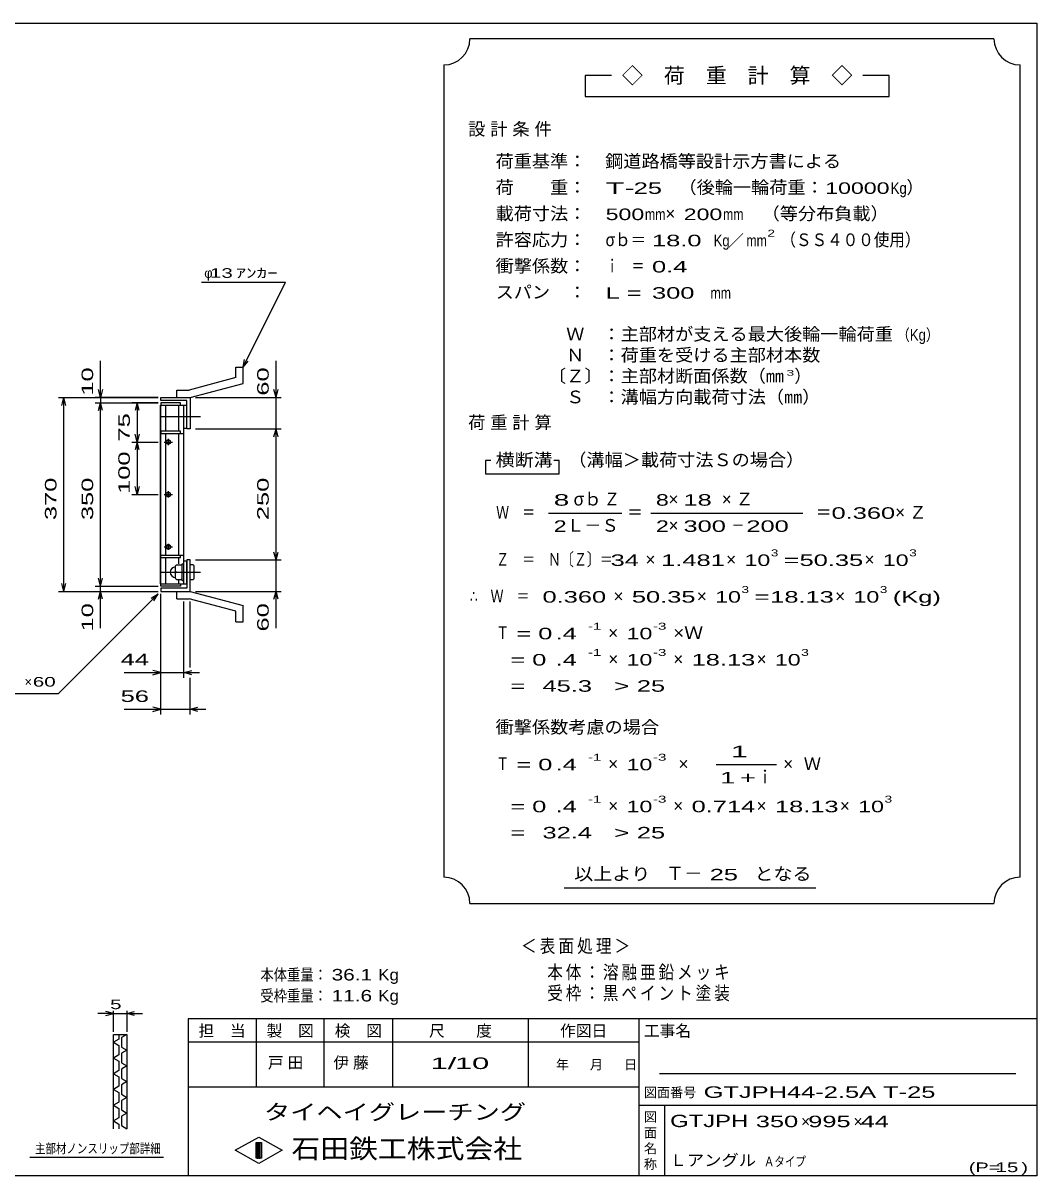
# Model space of a CAD drawing. Units: millimetres, scale not verified. Extents: x -1820 to 1736, y -1282 to 1048.
# Drawn here: x -199 to 1736, y -1152 to 1048 of the extents above; entities that cross this region are included whole.
import ezdxf
from ezdxf.enums import TextEntityAlignment as Align

# ---------------------------------------------------------------- set-up
doc = ezdxf.new("R2010")
doc.units = ezdxf.units.MM
doc.header["$LTSCALE"] = 10
doc.linetypes.add('CHAIN', pattern=[18.5, 12, -1.5, 3.5, -1.5])
for name, color, linetype, lineweight in [('0_2', 150, 'Continuous', 25), ('16', 3, 'Continuous', 25), ('19', 6, 'Continuous', 25), ('22', 4, 'Continuous', 25), ('24', 2, 'Continuous', 25), ('32', 4, 'Continuous', 25)]:
    doc.layers.add(name, color=color, linetype=linetype, lineweight=lineweight)
doc.styles.add('ベクトル', font='')
doc.styles.get('ベクトル').set_extended_font_data('ベクトル')

msp = doc.modelspace()

# ---------------------------------------------------------------- linework, layer by layer
at = {"layer": '0_2'}
for p, q in [((-1724, 1048.5), (1736, 1048.5)), ((1736, 1048.5), (1736, -1151.5)), ((1736, -851.5), (116, -851.5)), ((116, -851.5), (116, -1151.5)), ((246, -851.5), (246, -981.5)), ((376, -981.5), (376, -851.5)), ((506, -851.5), (506, -981.5)), ((766, -981.5), (766, -851.5)), ((976, -851.5), (976, -1151.5)), ((976, -896.5), (116, -896.5)), ((1696, -956.5), (1016, -956.5)), ((116, -981.5), (976, -981.5)), ((976, -1016.5), (1736, -1016.5)), ((1026, -1151.5), (1026, -1016.5)), ((206, -1102.5), (251, -1077.5)), ((251, -1077.5), (296, -1102.5)), ((246, -1087.5), (256, -1087.5)), ((246, -1117.5), (246, -1087.5)), ((246, -1087.5), (248, -1087.5)), ((248, -1087.5), (248, -1117.5)), ((250, -1117.5), (250, -1087.5)), ((250, -1087.5), (252, -1087.5)), ((252, -1087.5), (252, -1117.5)), ((254, -1117.5), (254, -1087.5)), ((254, -1087.5), (256, -1087.5)), ((256, -1087.5), (256, -1117.5)), ((256, -1087.5), (256, -1117.5)), ((251, -1127.5), (206, -1102.5)), ((256, -1117.5), (246, -1117.5)), ((248, -1117.5), (250, -1117.5)), ((296, -1102.5), (251, -1127.5)), ((252, -1117.5), (254, -1117.5)), ((1736, -1151.5), (-1724, -1151.5))]:
    msp.add_line(p, q, dxfattribs=at)
at = {"layer": '16'}
for p, q in [((63.3, -21.5), (63.3, 319.5)), ((63.3, 319.5), (64, 319.5)), ((102, 324), (64, 324)), ((64, 324), (64, 319.5)), ((64, 319.5), (102, 319.5)), ((64, -21.5), (64, 319.5)), ((64, 319.5), (108, 319.5)), ((73.5, 269.5), (73.5, 319.5)), ((98.5, 269.5), (98.5, 319.5)), ((102, 319.5), (102, 324)), ((108, -21.5), (108, 319.5)), ((108, 319.5), (114, 319.5)), ((114, 275.5), (114, 319.5)), ((64, 269.5), (64, 265)), ((102, 269.5), (64, 269.5)), ((64, 265), (108, 265)), ((73.5, 33), (73.5, 265)), ((98.5, 33), (98.5, 265)), ((102, 265), (102, 269.5)), ((108, 275.5), (114, 275.5)), ((70.5, 249), (86.5, 249)), ((76.5, 252), (80.5, 252)), ((76.5, 246), (80.5, 246)), ((78.5, 243), (78.5, 255)), ((78.5, 143), (78.5, 155)), ((70.5, 149), (86.5, 149)), ((76.5, 152), (80.5, 152)), ((76.5, 146), (80.5, 146)), ((70.5, 49), (86.5, 49)), ((76.5, 52), (80.5, 52)), ((76.5, 46), (80.5, 46)), ((78.5, 43), (78.5, 55)), ((64, 28.5), (64, 33)), ((64, 33), (108, 33)), ((64, 28.5), (102, 28.5)), ((73.5, -21.5), (73.5, 28.5)), ((98.5, 16.5), (98.5, 28.5)), ((102, 28.5), (102, 33)), ((108, 22.5), (114, 22.5)), ((114, -21.5), (114, 22.5)), ((94, 14.5), (92, 12.5)), ((92, -11.5), (92, 12.5)), ((94, 0.5), (92, 2.5)), ((94, 0.5), (92, -1.5)), ((94, 14.5), (103, 14.5)), ((94, 0.5), (105, 0.5)), ((105, 12.5), (103, 14.5)), ((105, -15.5), (105, 16.5)), ((105, 16.5), (108, 16.5)), ((108, -15.5), (108, 16.5)), ((63.3, -21.5), (64, -21.5)), ((64, -21.5), (102, -21.5)), ((64, -26), (64, -21.5)), ((64, -21.5), (108, -21.5)), ((92, -11.5), (94, -13.5)), ((94, -13.5), (103, -13.5)), ((98.5, -21.5), (98.5, -15.5)), ((102, -21.5), (102, -26)), ((103, -13.5), (105, -11.5)), ((105, -15.5), (108, -15.5)), ((108, -21.5), (114, -21.5)), ((102, -26), (64, -26))]:
    msp.add_line(p, q, dxfattribs=at)
at = {"layer": '16', "linetype": 'CHAIN'}
for p, q in [((65, 297.5), (140, 297.5)), ((65, 0.5), (140, 0.5))]:
    msp.add_line(p, q, dxfattribs=at)
at = {"layer": '16'}
for centre, radius, start, end in [((76.5, 249), 3, 90, 270), ((78.5, 249), 4, 46.6, 133.4), ((78.5, 249), 4, 226.6, 313.4), ((80.5, 249), 3, 270, 90), ((76.5, 149), 3, 90, 270), ((78.5, 149), 4, 46.6, 133.4), ((78.5, 149), 4, 226.6, 313.4), ((80.5, 149), 3, 270, 90), ((76.5, 49), 3, 90, 270), ((78.5, 49), 4, 46.6, 133.4), ((78.5, 49), 4, 226.6, 313.4), ((80.5, 49), 3, 270, 90), ((92, 0.5), 10, 90, 270)]:
    msp.add_arc(centre, radius, start, end, dxfattribs=at)
at = {"layer": '19'}
for p, q in [((207, 392), (221, 392)), ((207, 372), (207, 392)), ((221, 361), (221, 392)), ((207, 372), (118, 348)), ((120, 334), (221, 361)), ((64, 328), (64, 334)), ((64, 334), (119, 334)), ((95, 348), (118, 348)), ((95, 334), (95, 348)), ((95, 334), (120, 334)), ((119, 334), (120, 333)), ((120, 333), (120, 274)), ((114, 328), (64, 328)), ((114, 274), (114, 328)), ((120, 274), (114, 274)), ((120, 24), (114, 24)), ((114, 24), (114, -30)), ((120, -35), (120, 24)), ((126, 14.5), (120, 14.5)), ((120, 0.5), (126, 0.5)), ((128, 12.5), (126, 14.5)), ((128, 2.5), (126, 0.5)), ((126, 0.5), (128, -1.5)), ((128, -11.5), (128, 12.5)), ((120, -13.5), (126, -13.5)), ((126, -13.5), (128, -11.5)), ((64, -30), (64, -36)), ((114, -30), (64, -30)), ((64, -36), (119, -36)), ((95, -36), (120, -36)), ((95, -50), (95, -36)), ((119, -36), (120, -35)), ((120, -36), (221, -63)), ((95, -50), (118, -50)), ((207, -74), (118, -50)), ((221, -94), (221, -63)), ((207, -94), (207, -74)), ((207, -94), (221, -94))]:
    msp.add_line(p, q, dxfattribs=at)
at = {"layer": '22'}
for p, q in [((142, 554), (302, 554)), ((221, 392), (302, 554)), ((-51, 334), (-51, 404)), ((221, 392), (224, 406.6)), ((221, 392), (231, 403)), ((284, 334), (284, 404)), ((-131, 334), (59, 334)), ((-125, 319), (-121, 334)), ((-117, 319), (-121, 334)), ((-121, -36), (-121, 334)), ((59, 334), (-61, 334)), ((-51, 334), (-55, 349)), ((-47, 349), (-51, 334)), ((-51, 334), (-51, 324)), ((130, 334), (294, 334)), ((284, 334), (280, 349)), ((284, 334), (288, 349)), ((284, 274), (284, 334)), ((-61, 324), (59, 324)), ((-55, 309), (-51, 324)), ((-47, 309), (-51, 324)), ((-51, -26), (-51, 324)), ((59, 324), (9, 324)), ((19, 324), (15, 309)), ((23, 309), (19, 324)), ((19, 324), (19, 249)), ((19, 249), (15, 264)), ((23, 264), (19, 249)), ((130, 274), (294, 274)), ((280, 259), (284, 274)), ((288, 259), (284, 274)), ((284, 24), (284, 274)), ((9, 249), (59, 249)), ((19, 249), (15, 234)), ((23, 234), (19, 249)), ((19, 249), (19, 149)), ((19, 149), (15, 164)), ((23, 164), (19, 149)), ((9, 149), (59, 149)), ((130, 24), (294, 24)), ((284, 24), (280, 39)), ((284, 24), (288, 39)), ((284, -36), (284, 24)), ((-121, -36), (-125, -21)), ((-121, -36), (-117, -21)), ((-51, -26), (-55, -11)), ((-51, -26), (-47, -11)), ((-131, -36), (59, -36)), ((-131, -231), (59, -41)), ((-61, -26), (59, -26)), ((-61, -36), (59, -36)), ((-55, -51), (-51, -36)), ((-51, -36), (-51, -26)), ((-47, -51), (-51, -36)), ((-51, -106), (-51, -36)), ((46, -49), (59, -41)), ((51, -54), (59, -41)), ((64, -201), (64, -41)), ((64, -271), (64, -41)), ((130, -36), (294, -36)), ((280, -51), (284, -36)), ((288, -51), (284, -36)), ((284, -106), (284, -36)), ((108, -201), (108, -55)), ((120, -181), (120, -55)), ((-6, -191), (64, -191)), ((64, -191), (49, -187)), ((49, -195), (64, -191)), ((64, -191), (108, -191)), ((108, -191), (123, -187)), ((123, -195), (108, -191)), ((108, -191), (138, -191)), ((120, -271), (120, -201)), ((-331, -231), (-131, -231)), ((-6, -261), (64, -261)), ((64, -261), (49, -257)), ((49, -265), (64, -261)), ((64, -261), (120, -261)), ((120, -261), (135, -257)), ((135, -265), (120, -261)), ((120, -261), (150, -261))]:
    msp.add_line(p, q, dxfattribs=at)
at = {"layer": '24', "color": 4}
for p, q in [((1654, 1018.5), (654, 1018.5)), ((604, 968.5), (604, -581.5)), ((1704, -581.5), (1704, 968.5)), ((924, 948.5), (874, 948.5)), ((874, 948.5), (874, 908.5)), ((1454, 948.5), (1404, 948.5)), ((1454, 908.5), (1454, 948.5)), ((874, 908.5), (1454, 908.5)), ((694, 213.5), (684, 213.5)), ((684, 213.5), (684, 188.5)), ((824, 213.5), (814, 213.5)), ((824, 188.5), (824, 213.5)), ((684, 188.5), (824, 188.5)), ((804, 113.5), (944, 113.5)), ((999, 113.5), (1289, 113.5)), ((1124, -366.5), (1239, -366.5)), ((834, -601.5), (1314, -601.5)), ((654, -631.5), (1654, -631.5))]:
    msp.add_line(p, q, dxfattribs=at)
for centre, start, end in [((604, 1018.5), 270, 0), ((1704, 1018.5), 180, 270), ((604, -631.5), 0, 90), ((1704, -631.5), 90, 180)]:
    msp.add_arc(centre, 50, start, end, dxfattribs=at)
at = {"layer": '32'}
for p, q in [((-26, -841.5), (-56, -841.5)), ((-26, -841.5), (-41, -837.5)), ((-41, -845.5), (-26, -841.5)), ((-26, -876.5), (-26, -836.5)), ((-26, -841.5), (-1, -841.5)), ((-1, -836.5), (-1, -876.5)), ((-1, -841.5), (14, -837.5)), ((14, -845.5), (-1, -841.5)), ((-1, -841.5), (29, -841.5)), ((-26, -881.5), (-1, -881.5)), ((-26, -1061.5), (-26, -881.5)), ((-16, -890.5), (-26, -896.5)), ((-26, -896.5), (-16, -902.5)), ((-16, -881.5), (-16, -890.5)), ((-1, -881.5), (-11, -887.5)), ((-11, -887.5), (-11, -905.5)), ((-1, -881.5), (-1, -1061.5)), ((-16, -920.5), (-26, -926.5)), ((-16, -902.5), (-16, -920.5)), ((-11, -905.5), (-1, -911.5)), ((-1, -911.5), (-11, -917.5)), ((-11, -917.5), (-11, -935.5)), ((-26, -926.5), (-16, -932.5)), ((-16, -932.5), (-16, -950.5)), ((-11, -935.5), (-1, -941.5)), ((-1, -941.5), (-11, -947.5)), ((-16, -950.5), (-26, -956.5)), ((-26, -956.5), (-16, -962.5)), ((-16, -962.5), (-16, -980.5)), ((-11, -947.5), (-11, -965.5)), ((-11, -965.5), (-1, -971.5)), ((-16, -980.5), (-26, -986.5)), ((-26, -986.5), (-16, -992.5)), ((-1, -971.5), (-11, -977.5)), ((-11, -977.5), (-11, -995.5)), ((-16, -1010.5), (-26, -1016.5)), ((-16, -992.5), (-16, -1010.5)), ((-11, -995.5), (-1, -1001.5)), ((-1, -1001.5), (-11, -1007.5)), ((-11, -1007.5), (-11, -1025.5)), ((-26, -1016.5), (-16, -1022.5)), ((-16, -1022.5), (-16, -1040.5)), ((-11, -1025.5), (-1, -1031.5)), ((-1, -1031.5), (-11, -1037.5)), ((-16, -1040.5), (-26, -1046.5)), ((-26, -1046.5), (-16, -1052.5)), ((-16, -1052.5), (-16, -1061.5)), ((-11, -1037.5), (-11, -1055.5)), ((-11, -1055.5), (-1, -1061.5)), ((69, -1116.5), (-186, -1116.5))]:
    msp.add_line(p, q, dxfattribs=at)

# ---------------------------------------------------------------- texts
at = {"layer": '0_2', "style": 'ベクトル'}
for s, height, p in [('担\u3000当', 21.99, (136, -874.5)), ('製\u3000図', 21.99, (266, -874.5)), ('検\u3000図', 21.99, (396, -874.5)), ('尺\u3000\u3000度', 21.99, (576, -874.5)), ('作図日', 21.99, (826, -874.5)), ('工事名', 21.99, (986, -874.5)), ('年', 18.3, (818, -939)), ('月', 18.3, (883, -939)), ('日', 18.3, (948, -939)), ('図面番号', 18.33, (986, -992)), ('図', 18.3, (986, -1039)), ('面', 18.3, (986, -1069)), ('名', 18.3, (986, -1099)), ('称', 18.3, (986, -1129))]:
    msp.add_text(s, height=height, dxfattribs=at).set_placement(p, align=Align.MIDDLE_LEFT)
at = {"layer": '0_2', "color": 222, "style": 'ベクトル'}
for s, height, width, p in [('タイヘイグレーチング', 29.33, 1.25, (261, -1029.5)), ('石田鉄工株式会社', 36.66, 1.1, (313.5, -1099.5))]:
    msp.add_text(s, height=height, dxfattribs=dict(at, width=width)).set_placement(p, align=Align.MIDDLE_LEFT)
at = {"layer": '22', "color": 2, "style": 'ベクトル'}
for s, height, p in [('φ', 18.3, (147, 571.5)), ('×', 18.3, (-196, -208.5)), ('×', 22, (1286, -1047.5)), ('×', 22, (1386, -1047.5))]:
    msp.add_text(s, height=height, dxfattribs=at).set_placement(p, align=Align.MIDDLE_LEFT)
for s, height, width, p in [(' 13 ', 18.33, 1.6, (147, 571.5)), ('ｱﾝｶｰ', 18.33, 1.6, (207, 571.5)), (' 44 ', 21.99, 1.65, (-26, -166)), (' 60 ', 18.33, 1.6, (-191, -208.5)), (' 56 ', 21.99, 1.65, (-26, -236)), ('本体重量：', 21.99, 0.85, (254, -767.5)), (' 36.1', 21.99, 1.35, (379, -767.5)), ('Kg', 21.99, 1.1, (479, -767.5)), ('受枠重量：', 21.99, 0.85, (254, -807.5)), (' 11.6', 21.99, 1.35, (379, -807.5)), ('Kg', 21.99, 1.1, (479, -807.5)), ('1/', 21.99, 2, (579, -936.5)), (' 10 ', 21.99, 2, (609, -936.5)), ('GTJPH44-2.5A T-25                  ', 21.99, 1.65, (1100, -991.5)), ('GTJPH', 23.46, 1.45, (1036, -1046.5)), (' 350 ', 21.99, 1.65, (1186, -1047.5)), (' 995 ', 21.99, 1.65, (1286, -1047.5)), (' 44 ', 21.99, 1.65, (1386, -1047.5)), ('Ｌアングル', 21.99, 1.1, (1035, -1121.5)), ('Ａタイプ', 18.33, 0.8, (1215, -1124)), ('(P=', 18.33, 1.55, (1606, -1135)), (' 15 ', 18.33, 1.6, (1646, -1135)), (')', 18.3, 1.6, (1706, -1135))]:
    msp.add_text(s, height=height, dxfattribs=dict(at, width=width)).set_placement(p, align=Align.MIDDLE_LEFT)
at = {"layer": '22', "color": 2, "style": 'ベクトル', "width": 1.65}
for s, p in [(' 10 ', (-76, 324)), (' 60 ', (259, 324)), (' 75 ', (-6, 236.5)), (' 100 ', (-6, 136.5)), (' 370 ', (-146, 86.5)), (' 350 ', (-76, 86.5)), (' 250 ', (259, 86.5)), (' 10 ', (-76, -126)), (' 60 ', (259, -126))]:
    msp.add_text(s, height=21.99, rotation=90, dxfattribs=at).set_placement(p, align=Align.MIDDLE_LEFT)
at = {"layer": '22', "color": 2, "attachment_point": 4, "style": 'ベクトル'}
for s, insert, char_height in [('\\T1.2;\\W0.85;＜表面処理＞', (751.5, -714), 25.66), ('\\T1.19;\\W0.85;本体：溶融亜鉛メッキ', (801.5, -764), 25.66), ('\\T1.19;\\W0.85;受枠：黒ペイント塗装', (801.5, -804), 25.66), ('\\T1.25;戸田\u3000', (268.5, -936.5), 21.99), ('\\T1.25;伊藤\u3000', (393.5, -936.5), 21.99)]:
    msp.add_mtext(s, dxfattribs=dict(at, insert=insert, char_height=char_height))
at = {"layer": '24', "style": 'ベクトル'}
for s, height, p in [('◇\u3000荷\u3000重\u3000計\u3000算\u3000◇', 29.33, (944, 948.5)), ('）', 24.2, (1487, 735)), ('×', 24.2, (1027, 685)), ('／', 22, (1146.5, 633.5)), ('）', 24.2, (1273, 375)), ('σｂ', 24.19, (852, 140)), ('×', 24.2, (1033, 140)), ('Ｌ－Ｓ', 24.19, (839, 90)), ('×', 24.2, (1033, 90)), ('×', 24.2, (989, 25)), ('×', 24.2, (1143, 25)), ('×', 24.2, (1407, 25)), ('×', 24.2, (928, -45)), ('×', 24.2, (1087, -45)), ('×', 24.2, (1351, -45)), ('×', 24.2, (918, -115)), ('×', 24.2, (918, -165)), ('×', 24.2, (1042, -165)), ('×', 24.2, (1201, -165)), ('×', 24.2, (918, -365)), ('×', 24.2, (1052, -365)), ('×', 24.2, (1252, -365)), ('Ｗ', 24.2, (1291, -365)), ('ｉ', 24.2, (1200.5, -390)), ('×', 24.2, (918, -445)), ('×', 24.2, (1042, -445)), ('×', 24.2, (1201, -445)), ('×', 24.2, (1360, -445)), ('Ｔ－', 25.66, (1028, -574))]:
    msp.add_text(s, height=height, dxfattribs=at).set_placement(p, align=Align.MIDDLE_LEFT)
for s, height, width, p in [('荷重基準：\u3000', 24.19, 1.05, (703, 785)), ('鋼道路橋等設計示方書による', 24.19, 1.05, (912, 785)), ('荷\u3000\u3000重：\u3000', 24.19, 1.05, (703, 735)), ('（後輪一輪荷重：', 24.19, 1.05, (1052, 735)), ('T-', 21.99, 2, (913, 733.5)), (' 25 ', 21.99, 1.65, (953, 733.5)), ('10000', 21.99, 1.5, (1332, 733.5)), ('Kg', 21.99, 0.85, (1457, 733.5)), ('載荷寸法：\u3000', 24.19, 1.05, (703, 685)), ('500', 21.99, 1.5, (913, 683.5)), ('mm', 21.99, 0.8, (988, 683.5)), ('200', 21.99, 1.5, (1062, 683.5)), ('mm', 21.99, 0.8, (1137, 683.5)), ('\u3000（等分布負載）', 24.19, 1.05, (1176, 685)), ('許容応力：\u3000', 24.19, 1.05, (703, 635)), ('σｂ＝', 24.19, 0.9, (913, 635)), (' 18.0', 21.99, 1.65, (988, 633.5)), ('Kg', 21.99, 0.85, (1119, 633.5)), ('mm', 21.99, 0.8, (1181.5, 633.5)), ('2', 13.2, 1.5, (1221.5, 647.5)), ('（ＳＳ４００使用）', 24.19, 0.9, (1246.5, 635)), ('衝撃係数：\u3000', 24.19, 1.05, (703, 585)), ('ｉ\u3000＝', 24.19, 0.75, (913, 585)), (' 0.4', 21.99, 1.65, (988, 583.5)), ('スパン\u3000：\u3000', 24.19, 1.05, (703, 535)), ('L =', 21.99, 1.65, (913, 533.5)), (' 300 ', 21.99, 1.65, (988, 533.5)), ('mm', 21.99, 0.8, (1113, 533.5)), ('\u3000Ｗ\u3000：主部材が支える最大後輪一輪荷重', 24.19, 1.05, (803, 455)), ('（Kg）', 21.99, 0.85, (1468, 453.5)), ('\u3000Ｎ\u3000：荷重を受ける主部材本数', 24.19, 1.05, (803, 415)), ('〔Ｚ〕：主部材断面係数（㎜', 24.19, 1.05, (803, 375)), ('3', 11, 1.8, (1258, 381)), ('\u3000Ｓ\u3000：溝幅方向載荷寸法（㎜）', 24.19, 1.05, (803, 335)), ('横断溝', 24.19, 1.1, (703, 215)), ('\u3000（溝幅＞載荷寸法Ｓの場合）', 24.19, 1.05, (807, 215)), ('8', 22, 1.8, (814, 138.5)), ('Ｚ', 24.2, 0.9, (910, 140)), ('8', 22, 1.5, (1009, 138.5)), (' 18 ', 21.99, 1.65, (1048, 138.5)), ('Ｗ\u3000＝', 24.19, 0.75, (704, 115)), ('＝', 24.2, 0.9, (954, 115)), ('＝', 24.2, 0.9, (1314, 115)), ('0.360', 21.99, 1.65, (1344, 113.5)), ('2', 22, 1.5, (814, 88.5)), ('2', 22, 1.5, (1009, 88.5)), (' 300 ', 21.99, 1.65, (1048, 88.5)), ('－', 24.2, 0.75, (1153, 90)), (' 200 ', 21.99, 1.65, (1168, 88.5)), ('3', 13.2, 1.5, (1228, 37.5)), ('3', 13.2, 1.5, (1492, 37.5)), ('Ｚ\u3000＝\u3000Ｎ〔Ｚ〕＝', 24.19, 0.75, (704, 25)), (' 34 ', 21.99, 1.65, (909, 23.5)), ('1.481', 21.99, 1.65, (1019, 23.5)), ('10', 21.99, 1.5, (1178, 23.5)), ('=', 22, 1.7, (1253, 23.5)), ('50.35', 21.99, 1.65, (1283, 23.5)), ('10', 21.99, 1.5, (1442, 23.5)), ('∴\u3000Ｗ\u3000＝', 24.19, 0.75, (654, -45)), (' 0.360', 21.99, 1.65, (779, -46.5)), ('50.35', 21.99, 1.65, (963, -46.5)), ('10', 21.99, 1.5, (1122, -46.5)), ('3', 13.2, 1.5, (1172, -32.5)), ('=', 22, 1.7, (1197, -46.5)), ('18.13', 21.99, 1.65, (1227, -46.5)), ('10', 21.99, 1.5, (1386, -46.5)), ('3', 13.2, 1.5, (1436, -32.5)), ('(Kg)', 21.99, 1.65, (1461, -46.5)), ('Ｔ', 24.2, 0.75, (704, -115)), (' = 0', 21.99, 1.65, (729, -116.5)), (' .4 ', 21.99, 1.65, (804, -116.5)), ('-1', 13.2, 1.65, (879, -102.5)), ('10', 21.99, 1.5, (953, -116.5)), ('-3', 13.2, 1.65, (1003, -102.5)), ('×Ｗ', 24.19, 1.1, (1042, -115)), ('-1', 13.2, 1.65, (879, -152.5)), ('-3', 13.2, 1.65, (1003, -152.5)), ('3', 13.2, 1.5, (1286, -152.5)), ('  = 0', 21.99, 1.65, (704, -166.5)), (' .4 ', 21.99, 1.65, (804, -166.5)), ('10', 21.99, 1.5, (953, -166.5)), ('18.13', 21.99, 1.65, (1077, -166.5)), ('10', 21.99, 1.5, (1236, -166.5)), ('  =', 21.99, 1.65, (704, -216.5)), (' 45.3', 21.99, 1.65, (779, -216.5)), ('>', 22, 1.7, (929, -216.5)), (' 25 ', 21.99, 1.65, (959, -216.5)), ('衝撃係数考慮の場合', 24.19, 1.05, (703, -295)), ('-1', 13.2, 1.65, (879, -352.5)), ('-3', 13.2, 1.65, (1003, -352.5)), ('Ｔ', 24.2, 0.75, (704, -365)), (' = 0', 21.99, 1.65, (729, -366.5)), (' .4 ', 21.99, 1.65, (804, -366.5)), ('10', 21.99, 1.5, (953, -366.5)), ('  = 0', 21.99, 1.65, (704, -446.5)), (' .4 ', 21.99, 1.65, (804, -446.5)), ('-1', 13.2, 1.65, (879, -432.5)), ('10', 21.99, 1.5, (953, -446.5)), ('-3', 13.2, 1.65, (1003, -432.5)), ('0.714', 21.99, 1.65, (1077, -446.5)), ('18.13', 21.99, 1.65, (1236, -446.5)), ('10', 21.99, 1.5, (1395, -446.5)), ('3', 13.2, 1.5, (1445, -432.5)), ('  =', 21.99, 1.65, (704, -496.5)), (' 32.4', 21.99, 1.65, (779, -496.5)), ('>', 22, 1.7, (929, -496.5)), (' 25 ', 21.99, 1.65, (959, -496.5)), ('以上より\u3000', 24.19, 1.1, (853, -575)), (' 25 ', 21.99, 1.65, (1098, -576.5)), ('となる', 24.19, 1.1, (1197, -575))]:
    msp.add_text(s, height=height, dxfattribs=dict(at, width=width)).set_placement(p, align=Align.MIDDLE_LEFT)
at = {"layer": '24', "attachment_point": 4, "style": 'ベクトル'}
for s, insert, char_height in [('\\T1.28;設計条件', (650.5, 845), 24.19), ('\\T1.28;荷重計算', (650.5, 285), 24.19), ('\\T1.42;×Ｚ', (1134.5, 140), 24.19), ('\\T1.42;×Ｚ', (1465.5, 115), 24.19), ('\\T1.25;\\W2;\\~1\\~', (1131.5, -341.5), 21.99), ('\\T1.33;\\W1.75;1+', (1131.5, -391.5), 21.99)]:
    msp.add_mtext(s, dxfattribs=dict(at, insert=insert, char_height=char_height))
at = {"layer": '32', "color": 2, "style": 'ベクトル'}
for s, width, p in [(' 5 ', 1.6, (-43.5, -824)), ('主部材ノンスリップ部詳細', 0.8, (-176, -1099))]:
    msp.add_text(s, height=18.33, dxfattribs=dict(at, width=width)).set_placement(p, align=Align.MIDDLE_LEFT)

doc.saveas('drawing.dxf')
